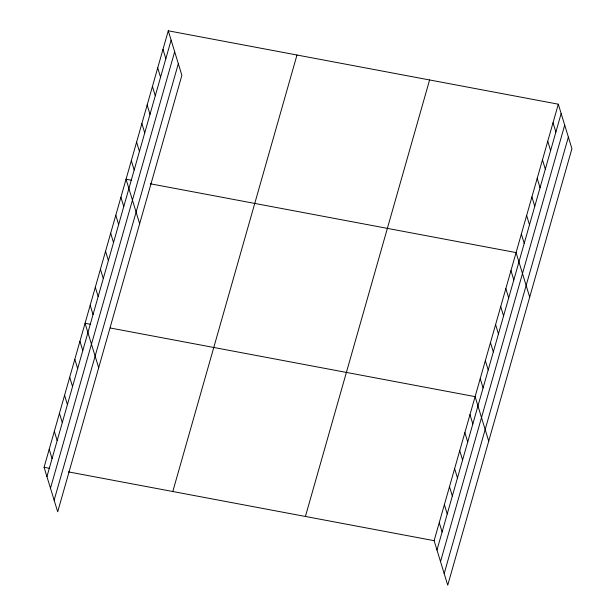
<?xml version="1.0" encoding="UTF-8"?>
<svg xmlns="http://www.w3.org/2000/svg" width="616" height="616" viewBox="0 0 616 616"><rect width="100%" height="100%" fill="white"/><g stroke="black" fill="none" stroke-linecap="round" stroke-linejoin="round"><path stroke-width="0.92" d="M168.268 30.8L181.874 75.321L57.696 511.819L44.083 467.305L168.268 30.8L558.304 104.181L571.918 148.695L447.732 585.2L434.126 540.679L558.304 104.181M46.931 476.63L171.117 40.125M50.481 488.242L174.667 51.744M54.139 500.207L178.324 63.702M172.796 491.514L296.981 55.017M305.413 516.47L429.591 79.965M436.975 550.011L561.161 113.506M440.525 561.623L564.71 125.117M444.182 573.588L568.368 137.083M131.639 180.265L126.041 179.21L139.655 223.731M150.296 183.776L516.085 252.591L529.698 297.105M90.66 324.309L85.062 323.254L98.676 367.775M110.249 327.997L475.105 396.635L488.719 441.156M44.083 467.305L49.68 468.353M68.33 471.864L434.126 540.679M553.029 122.73L555.878 132.055M547.755 141.28L550.604 150.612M542.473 159.829L545.329 169.161M537.198 178.386L540.047 187.711M531.916 196.935L534.773 206.26M526.642 215.485L529.49 224.817M521.359 234.041L524.216 243.366M510.964 270.593L513.813 279.926M505.844 288.604L508.693 297.928M500.716 306.606L503.572 315.931M495.595 324.609L498.444 333.941M490.475 342.619L493.324 351.944M485.346 360.622L488.203 369.954M480.226 378.632L483.083 387.957M469.985 414.637L472.834 423.97M464.857 432.648L467.713 441.972M459.736 450.65L462.585 459.983M454.616 468.661L457.465 477.985M449.495 486.663L452.344 495.988M444.367 504.666L447.224 513.998M439.247 522.676L442.096 532.001M162.986 49.349L165.835 58.682M157.711 67.906L160.56 77.231M152.429 86.456L155.286 95.78M147.155 105.005L150.004 114.33M141.873 123.554L144.729 132.887M136.598 142.111L139.447 151.436M131.324 160.661L134.173 169.985M120.921 197.22L123.77 206.545M115.8 215.223L118.649 224.547M110.672 233.225L113.529 242.558M105.552 251.236L108.401 260.56M100.431 269.238L103.28 278.571M95.311 287.249L98.16 296.573M90.182 305.251L93.039 314.576M79.941 341.264L82.79 350.589M74.821 359.267L77.67 368.599M69.693 377.277L72.549 386.602M64.572 395.28L67.421 404.604M59.452 413.282L62.301 422.615M54.323 431.292L57.18 440.617M49.203 449.295L52.06 458.627"/></g></svg>
